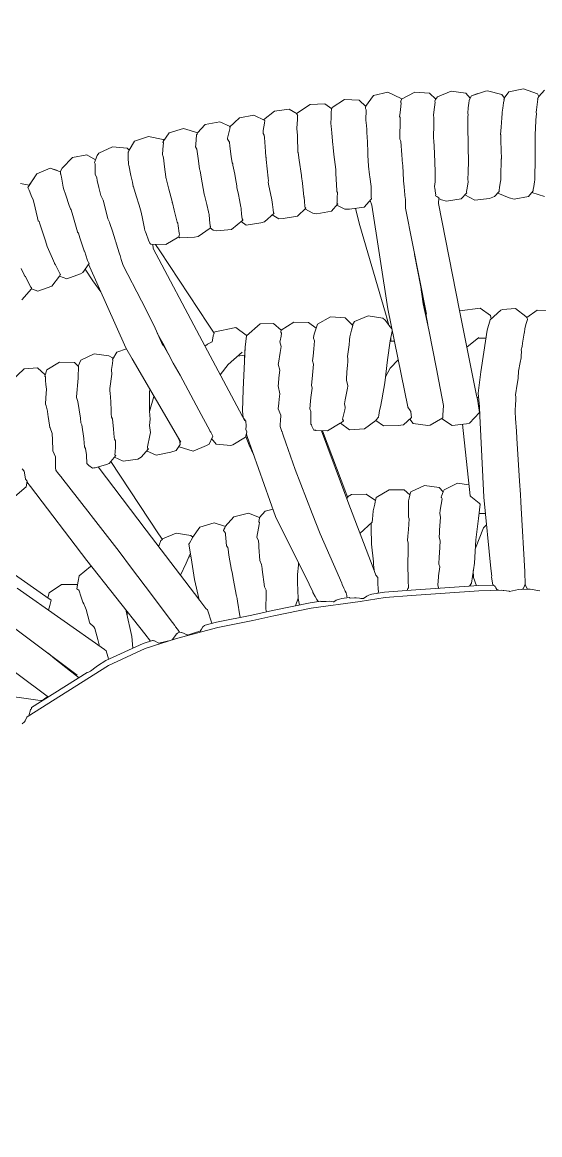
# Model space of a CAD drawing. Header units: centimetres. Extents: x 5488 to 20269, y -31398 to -19684.
# Drawn here: x 6705.96 to 6721.07, y -23771.49 to -23738.99 of the extents above; entities that cross this region are included whole.
import ezdxf

# ---------------------------------------------------------------- set-up
doc = ezdxf.new("R2010")
doc.units = ezdxf.units.CM
doc.layers.add('xxx_Auto_Kaplama_Ahşap Tarama', color=16, linetype='Continuous', lineweight=5)
doc.layers.add('xxx_Auto_Tefris_Tefris', color=32, linetype='Continuous', lineweight=15)

# ---------------------------------------------------------------- blocks, each defined once
blk = doc.blocks.new('trtetre')
at = {"color": 0, "linetype": 'ByBlock'}
for points in [[(429.103, 79.625), (428.694, 79.484)], [(429.103, 79.625), (429.53, 79.537)], [(428.488, 79.593), (428.654, 79.406)], [(428.653, 79.405), (428.694, 79.484)], [(428.669, 79.374), (428.653, 79.405)], [(428.685, 79.345), (428.669, 79.374)], [(428.688, 79.337), (428.684, 79.322)], [(428.703, 79.173), (428.684, 79.322)], [(428.685, 79.345), (428.688, 79.337)], [(429.53, 79.537), (429.659, 79.36)], [(429.658, 79.358), (429.73, 79.466)], [(429.661, 79.341), (429.658, 79.358)], [(429.668, 79.325), (429.661, 79.341)], [(429.671, 79.317), (429.665, 79.307)], [(429.681, 79.218), (429.665, 79.307)], [(429.668, 79.325), (429.67, 79.317)], [(429.73, 79.466), (430.151, 79.566)], [(430.151, 79.566), (430.207, 79.564)], [(430.617, 79.422), (430.207, 79.564)], [(430.57, 79.447), (430.431, 79.487)], [(430.57, 79.447), (430.617, 79.422)], [(430.617, 79.422), (430.689, 79.292)], [(430.654, 79.355), (430.781, 79.505)], [(430.781, 79.505), (431.212, 79.563)], [(431.212, 79.563), (431.612, 79.394)], [(431.612, 79.394), (431.664, 79.318)], [(431.661, 79.322), (431.844, 79.5)], [(431.688, 79.264), (431.664, 79.318)], [(431.844, 79.5), (432.276, 79.53)], [(432.276, 79.53), (432.662, 79.326)], [(432.657, 79.313), (432.67, 79.347)], [(432.677, 79.265), (432.657, 79.313)], [(432.67, 79.347), (433.06, 79.53)], [(433.06, 79.53), (433.478, 79.434)], [(433.478, 79.434), (433.708, 79.111)], [(433.898, 79.293), (434.327, 79.315)], [(434.327, 79.315), (434.688, 79.081)], [(428.722, 79.018), (428.703, 79.173)], [(428.722, 79.018), (428.731, 78.946)], [(429.707, 79.061), (429.681, 79.218)], [(429.707, 79.061), (429.726, 78.943)], [(430.689, 79.292), (430.686, 79.284)], [(430.695, 79.208), (430.686, 79.284)], [(430.711, 79.068), (430.695, 79.208)], [(430.711, 79.068), (430.729, 78.92)], [(431.683, 79.253), (431.677, 79.242)], [(431.697, 79.093), (431.677, 79.242)], [(431.688, 79.264), (431.683, 79.253)], [(431.697, 79.093), (431.728, 78.87)], [(432.675, 79.223), (432.674, 79.216)], [(432.69, 79.018), (432.674, 79.216)], [(432.675, 79.223), (432.679, 79.24)], [(432.677, 79.265), (432.681, 79.259)], [(432.69, 79.25), (432.679, 79.24)], [(432.681, 79.259), (432.69, 79.25)], [(432.69, 79.017), (432.711, 78.865)], [(433.715, 79.056), (433.691, 79.016)], [(433.697, 78.886), (433.691, 79.016)], [(433.705, 79.107), (433.898, 79.293)], [(433.712, 79.079), (433.705, 79.107)], [(433.712, 79.079), (433.715, 79.069)], [(433.715, 79.069), (433.715, 79.056)], [(434.688, 79.081), (434.701, 79.028)], [(434.697, 79.044), (434.895, 79.185)], [(434.706, 79.004), (434.701, 79.028)], [(434.706, 79.004), (434.714, 78.968)], [(434.895, 79.185), (435.329, 79.166)], [(435.329, 79.166), (435.697, 78.927)], [(435.709, 78.896), (435.939, 79.029)], [(435.939, 79.029), (436.37, 78.979)], [(436.37, 78.979), (436.686, 78.725)], [(428.731, 78.946), (428.723, 78.896)], [(428.736, 78.721), (428.723, 78.896)], [(428.753, 78.458), (428.736, 78.721)], [(429.726, 78.943), (429.721, 78.904)], [(429.731, 78.78), (429.721, 78.904)], [(429.749, 78.507), (429.731, 78.78)], [(430.729, 78.92), (430.719, 78.871)], [(430.72, 78.821), (430.719, 78.871)], [(430.723, 78.546), (430.72, 78.821)], [(431.722, 78.833), (431.719, 78.812)], [(431.721, 78.594), (431.719, 78.812)], [(431.728, 78.87), (431.722, 78.833)], [(432.698, 78.695), (432.7, 78.775)], [(432.698, 78.695), (432.709, 78.219)], [(432.7, 78.779), (432.701, 78.788)], [(432.7, 78.779), (432.7, 78.775)], [(432.717, 78.819), (432.701, 78.788)], [(432.711, 78.865), (432.717, 78.819)], [(433.676, 78.449), (433.689, 78.649)], [(433.706, 78.703), (433.689, 78.649)], [(433.697, 78.886), (433.7, 78.841)], [(433.7, 78.841), (433.706, 78.703)], [(434.714, 78.969), (434.712, 78.965)], [(434.712, 78.958), (434.712, 78.965)], [(434.717, 78.806), (434.712, 78.958)], [(434.717, 78.806), (434.725, 78.596)], [(435.693, 78.858), (435.69, 78.853)], [(435.694, 78.85), (435.69, 78.853)], [(435.711, 78.882), (435.693, 78.858)], [(435.697, 78.73), (435.694, 78.85)], [(435.697, 78.927), (435.713, 78.885)], [(435.697, 78.73), (435.717, 78.477)], [(435.711, 78.882), (435.713, 78.885)], [(436.97, 78.862), (436.647, 78.706)], [(436.659, 78.622), (436.647, 78.706)], [(436.97, 78.862), (437.395, 78.779)], [(437.395, 78.779), (437.682, 78.507)], [(437.661, 78.532), (437.97, 78.665)], [(438.395, 78.586), (437.97, 78.665)], [(428.753, 78.458), (428.763, 78.314)], [(429.749, 78.507), (429.766, 78.29)], [(430.723, 78.546), (430.729, 78.285)], [(431.721, 78.594), (431.729, 78.194)], [(433.671, 78.351), (433.655, 78.08)], [(433.676, 78.449), (433.671, 78.351)], [(434.696, 78.34), (434.67, 77.982)], [(434.696, 78.34), (434.712, 78.539)], [(434.714, 78.552), (434.712, 78.539)], [(434.725, 78.596), (434.714, 78.552)], [(435.7, 78.238), (435.706, 78.403)], [(435.72, 78.433), (435.706, 78.403)], [(435.717, 78.477), (435.72, 78.433)], [(436.659, 78.622), (436.696, 78.414)], [(436.705, 78.327), (436.672, 78.274)], [(436.696, 78.414), (436.705, 78.327)], [(437.566, 78.617), (437.662, 78.532)], [(437.666, 78.525), (437.661, 78.532)], [(437.682, 78.507), (437.664, 78.495)], [(437.691, 78.378), (437.664, 78.495)], [(437.666, 78.525), (437.675, 78.514)], [(437.691, 78.378), (437.738, 78.185)], [(438.395, 78.586), (438.613, 78.341)], [(438.608, 78.346), (439.026, 78.465)], [(438.613, 78.341), (438.63, 78.309)], [(439.026, 78.465), (439.442, 78.344)], [(439.442, 78.344), (439.618, 78.092)], [(428.763, 78.314), (428.754, 78.265)], [(428.757, 78.077), (428.754, 78.265)], [(428.76, 77.803), (428.757, 78.077)], [(429.751, 77.834), (429.759, 78.111)], [(429.759, 78.111), (429.765, 78.288)], [(429.766, 78.29), (429.765, 78.288)], [(430.711, 77.877), (430.718, 78.217)], [(430.729, 78.285), (430.718, 78.231)], [(430.718, 78.217), (430.718, 78.231)], [(431.709, 77.954), (431.717, 78.101)], [(431.717, 78.101), (431.729, 78.194)], [(432.684, 78.085), (432.648, 77.7)], [(432.684, 78.085), (432.688, 78.122)], [(432.71, 78.162), (432.688, 78.122)], [(432.709, 78.219), (432.71, 78.162)], [(433.642, 77.778), (433.652, 78.068)], [(433.655, 78.08), (433.652, 78.068)], [(435.7, 78.238), (435.686, 77.781)], [(436.665, 78.203), (436.631, 77.8)], [(436.665, 78.203), (436.672, 78.274)], [(437.673, 77.95), (437.688, 78.068)], [(437.744, 78.155), (437.688, 78.068)], [(437.738, 78.185), (437.744, 78.155)], [(438.63, 78.309), (438.632, 78.301)], [(438.646, 78.285), (438.632, 78.301)], [(438.646, 78.281), (438.646, 78.285)], [(438.646, 78.281), (438.669, 78.005)], [(438.669, 78.005), (438.675, 77.931)], [(439.603, 78.114), (439.624, 78.144)], [(439.625, 78.071), (439.614, 78.053)], [(439.629, 77.869), (439.614, 78.053)], [(439.626, 78.072), (439.618, 78.092)], [(439.624, 78.144), (440.047, 78.235)], [(440.047, 78.235), (440.46, 78.097)], [(440.46, 78.097), (440.616, 77.833)], [(428.76, 77.803), (428.763, 77.588)], [(429.751, 77.834), (429.745, 77.583)], [(430.711, 77.877), (430.707, 77.558)], [(431.709, 77.954), (431.686, 77.499)], [(432.639, 77.567), (432.648, 77.7)], [(433.64, 77.685), (433.629, 77.378)], [(433.642, 77.778), (433.64, 77.685)], [(434.632, 77.712), (434.583, 77.273)], [(434.632, 77.712), (434.655, 77.91)], [(434.655, 77.91), (434.66, 77.943)], [(434.67, 77.982), (434.66, 77.943)], [(435.648, 77.547), (435.682, 77.772)], [(435.686, 77.779), (435.682, 77.772)], [(435.686, 77.78), (435.686, 77.779)], [(436.631, 77.8), (436.619, 77.627)], [(437.673, 77.95), (437.631, 77.653)], [(438.593, 77.528), (438.64, 77.869)], [(438.642, 77.877), (438.64, 77.869)], [(438.642, 77.877), (438.645, 77.888)], [(438.675, 77.931), (438.645, 77.888)], [(439.632, 77.677), (439.615, 77.616)], [(439.64, 77.704), (439.629, 77.869)], [(439.632, 77.677), (439.64, 77.704)], [(440.615, 77.833), (440.67, 77.898)], [(440.616, 77.833), (440.67, 77.898)], [(440.636, 77.791), (440.616, 77.833)], [(440.641, 77.78), (440.636, 77.79)], [(440.639, 77.561), (440.642, 77.767)], [(440.641, 77.78), (440.645, 77.773)], [(440.645, 77.773), (440.642, 77.767)], [(440.67, 77.898), (441.1, 77.933)], [(441.1, 77.933), (441.494, 77.748)], [(441.494, 77.748), (441.543, 77.677)], [(441.543, 77.677), (441.624, 77.475)], [(441.593, 77.55), (441.85, 77.702)], [(441.85, 77.702), (442.271, 77.623)], [(428.763, 77.588), (428.761, 77.573)], [(428.762, 77.402), (428.761, 77.573)], [(428.765, 77.192), (428.762, 77.402)], [(429.747, 77.571), (429.745, 77.583)], [(429.749, 77.449), (429.747, 77.571)], [(429.756, 77.193), (429.749, 77.449)], [(430.707, 77.558), (430.702, 77.522)], [(430.702, 77.504), (430.702, 77.522)], [(430.712, 77.204), (430.702, 77.504)], [(431.682, 77.305), (431.683, 77.387)], [(431.683, 77.387), (431.687, 77.481)], [(431.687, 77.481), (431.686, 77.499)], [(432.599, 76.964), (432.619, 77.379)], [(432.624, 77.404), (432.619, 77.379)], [(432.624, 77.404), (432.63, 77.427)], [(432.63, 77.427), (432.639, 77.567)], [(433.591, 77.113), (433.626, 77.369)], [(433.629, 77.378), (433.626, 77.369)], [(435.648, 77.547), (435.581, 77.092)], [(436.61, 77.565), (436.556, 77.017)], [(436.61, 77.565), (436.616, 77.622)], [(436.619, 77.627), (436.616, 77.622)], [(437.583, 77.399), (437.529, 77.136)], [(437.583, 77.399), (437.59, 77.433)], [(437.609, 77.465), (437.59, 77.433)], [(437.631, 77.653), (437.609, 77.465)], [(438.56, 77.285), (438.593, 77.528)], [(439.542, 77.053), (439.58, 77.349)], [(439.58, 77.349), (439.615, 77.616)], [(440.562, 77.095), (440.626, 77.394)], [(440.634, 77.413), (440.626, 77.394)], [(440.636, 77.474), (440.634, 77.413)], [(440.636, 77.474), (440.639, 77.561)], [(441.624, 77.475), (441.607, 77.439)], [(441.608, 77.376), (441.607, 77.439)], [(441.608, 77.293), (441.608, 77.376)], [(442.271, 77.623), (442.565, 77.308)], [(428.765, 77.192), (428.768, 76.985)], [(429.756, 77.193), (429.762, 76.975)], [(430.712, 77.204), (430.72, 76.971)], [(431.682, 77.305), (431.68, 76.912)], [(433.584, 77.061), (433.548, 76.778)], [(433.591, 77.113), (433.584, 77.061)], [(434.565, 76.986), (434.574, 77.151)], [(434.574, 77.149), (434.577, 77.241)], [(434.579, 77.246), (434.577, 77.241)], [(434.581, 77.263), (434.579, 77.246)], [(434.583, 77.273), (434.581, 77.263)], [(435.554, 76.875), (435.577, 77.07)], [(435.581, 77.092), (435.578, 77.07)], [(437.509, 77.013), (437.529, 77.136)], [(438.482, 76.88), (438.542, 77.222)], [(438.553, 77.263), (438.542, 77.222)], [(438.553, 77.263), (438.56, 77.285)], [(439.54, 77.041), (439.529, 77.011)], [(439.542, 77.053), (439.54, 77.041)], [(440.519, 76.897), (440.562, 77.095)], [(441.543, 76.948), (441.561, 77.03)], [(441.609, 77.137), (441.561, 77.03)], [(441.608, 77.293), (441.609, 77.137)], [(442.593, 77.048), (442.542, 76.751)], [(442.565, 77.308), (442.616, 77.224)], [(442.593, 77.048), (442.608, 77.128)], [(442.609, 77.131), (442.608, 77.128)], [(442.615, 77.142), (442.609, 77.131)], [(442.616, 77.224), (442.615, 77.141)], [(442.616, 77.207), (442.916, 77.307)], [(442.719, 77.241), (442.737, 77.25)], [(442.737, 77.25), (442.916, 77.307)], [(442.916, 77.307), (443.304, 77.144)], [(443.304, 77.144), (443.363, 77.059)], [(443.363, 77.059), (443.569, 76.745)], [(443.377, 77.038), (443.537, 76.809)], [(428.768, 76.985), (428.764, 76.966)], [(428.774, 76.912), (428.764, 76.966)], [(428.799, 76.773), (428.774, 76.912)], [(428.799, 76.773), (428.815, 76.69)], [(429.762, 76.975), (429.761, 76.966)], [(429.768, 76.917), (429.761, 76.966)], [(429.795, 76.758), (429.768, 76.917)], [(429.795, 76.758), (429.811, 76.655)], [(430.717, 76.934), (430.715, 76.911)], [(430.748, 76.729), (430.715, 76.911)], [(430.72, 76.971), (430.717, 76.934)], [(430.748, 76.729), (430.766, 76.628)], [(431.689, 76.733), (431.664, 76.567)], [(431.682, 76.891), (431.68, 76.912)], [(431.685, 76.864), (431.682, 76.891)], [(431.693, 76.759), (431.685, 76.864)], [(431.689, 76.733), (431.693, 76.759)], [(432.562, 76.53), (432.579, 76.769)], [(432.582, 76.786), (432.579, 76.769)], [(432.582, 76.786), (432.592, 76.832)], [(432.592, 76.832), (432.599, 76.964)], [(433.55, 76.77), (433.548, 76.778)], [(433.551, 76.645), (433.55, 76.77)], [(434.565, 76.986), (434.549, 76.655)], [(435.554, 76.875), (435.509, 76.477)], [(436.533, 76.798), (436.458, 76.434)], [(436.533, 76.798), (436.555, 76.904)], [(436.556, 77.017), (436.548, 76.939)], [(436.555, 76.904), (436.548, 76.939)], [(437.42, 76.543), (437.466, 76.741)], [(437.466, 76.741), (437.469, 76.762)], [(437.473, 76.792), (437.469, 76.762)], [(437.473, 76.792), (437.509, 77.013)], [(438.424, 76.547), (438.482, 76.88)], [(439.361, 76.334), (439.451, 76.701)], [(439.451, 76.701), (439.529, 77.011)], [(440.406, 76.5), (440.487, 76.765)], [(440.493, 76.779), (440.487, 76.765)], [(440.519, 76.897), (440.493, 76.779)], [(441.496, 76.747), (441.442, 76.511)], [(441.496, 76.747), (441.543, 76.948)], [(442.463, 76.523), (442.528, 76.721)], [(442.531, 76.729), (442.528, 76.721)], [(442.542, 76.751), (442.531, 76.729)], [(443.533, 76.815), (443.786, 76.865)], [(443.535, 76.664), (443.569, 76.745)], [(443.542, 76.796), (443.537, 76.809)], [(443.542, 76.796), (443.555, 76.766)], [(428.484, 76.478), (428.858, 76.598)], [(428.815, 76.69), (428.813, 76.66)], [(428.813, 76.66), (428.813, 76.652)], [(428.813, 76.652), (428.952, 76.485)], [(429.375, 76.406), (428.952, 76.485)], [(429.375, 76.406), (429.515, 76.439)], [(429.515, 76.439), (429.853, 76.581)], [(429.811, 76.654), (429.811, 76.63)], [(429.811, 76.63), (429.811, 76.624)], [(429.811, 76.624), (429.945, 76.485)], [(429.945, 76.485), (430.088, 76.422)], [(430.088, 76.422), (430.518, 76.375)], [(430.811, 76.528), (430.518, 76.375)], [(430.768, 76.614), (430.752, 76.59)], [(430.752, 76.59), (430.923, 76.412)], [(430.766, 76.628), (430.767, 76.623)], [(430.767, 76.623), (430.768, 76.614)], [(430.923, 76.412), (431.346, 76.346)], [(431.346, 76.346), (431.494, 76.389)], [(431.494, 76.389), (431.57, 76.429)], [(431.597, 76.462), (431.569, 76.442)], [(431.569, 76.442), (431.578, 76.277)], [(431.63, 76.482), (431.597, 76.462)], [(431.63, 76.482), (431.664, 76.504)], [(431.664, 76.567), (431.658, 76.537)], [(431.664, 76.504), (431.658, 76.537)], [(432.547, 76.411), (432.544, 76.401)], [(432.546, 76.166), (432.544, 76.401)], [(432.547, 76.411), (432.555, 76.438)], [(432.555, 76.438), (432.562, 76.53)], [(433.551, 76.462), (433.533, 76.41)], [(433.533, 76.41), (433.754, 76.175)], [(433.551, 76.645), (433.551, 76.582)], [(433.551, 76.582), (433.551, 76.462)], [(434.548, 76.627), (434.528, 76.595)], [(434.537, 76.439), (434.528, 76.595)], [(434.537, 76.439), (434.544, 76.318)], [(434.549, 76.644), (434.548, 76.627)], [(434.549, 76.655), (434.549, 76.644)], [(435.492, 76.35), (435.501, 76.452)], [(435.507, 76.459), (435.501, 76.452)], [(435.509, 76.477), (435.507, 76.459)], [(436.458, 76.434), (436.436, 76.331)], [(437.393, 76.386), (437.354, 76.168)], [(437.42, 76.543), (437.393, 76.386)], [(438.348, 76.251), (438.414, 76.521)], [(438.424, 76.547), (438.414, 76.521)], [(440.323, 76.227), (440.406, 76.5)], [(441.296, 76.075), (441.376, 76.374)], [(441.376, 76.374), (441.382, 76.396)], [(441.442, 76.511), (441.382, 76.396)], [(442.463, 76.523), (442.363, 76.221)], [(443.399, 76.315), (443.419, 76.385)], [(443.452, 76.466), (443.417, 76.395)], [(443.419, 76.385), (443.417, 76.395)], [(443.535, 76.664), (443.452, 76.466)], [(431.578, 76.277), (430.964, 73.155)], [(432.548, 76.146), (431.931, 73.047)], [(432.547, 76.161), (432.549, 76.148)], [(432.549, 76.148), (432.548, 76.146)], [(433.527, 76.232), (433.062, 73.198)], [(433.573, 76.367), (433.527, 76.232)], [(433.754, 76.175), (434.18, 76.111)], [(434.009, 76.136), (433.878, 75.635)], [(434.18, 76.111), (434.312, 76.111)], [(434.312, 76.111), (434.548, 76.23)], [(434.546, 76.289), (434.517, 76.264)], [(434.517, 76.264), (434.706, 76.055)], [(434.544, 76.318), (434.546, 76.289)], [(434.706, 76.055), (435.131, 75.972)], [(435.252, 75.994), (435.485, 76.118)], [(435.477, 76.162), (435.458, 76.145)], [(435.458, 76.145), (435.695, 75.911)], [(435.48, 76.194), (435.477, 76.162)], [(435.492, 76.35), (435.48, 76.194)], [(436.408, 76.095), (436.396, 76.009)], [(436.431, 76.249), (436.408, 76.095)], [(436.431, 76.249), (436.441, 76.313)], [(436.441, 76.313), (436.436, 76.331)], [(437.342, 76.126), (437.332, 75.97)], [(437.342, 76.126), (437.345, 76.151)], [(437.354, 76.168), (437.345, 76.151)], [(438.294, 76.03), (438.348, 76.251)], [(439.218, 75.77), (439.296, 76.085)], [(439.296, 76.085), (439.35, 76.301)], [(439.355, 76.311), (439.35, 76.301)], [(439.361, 76.334), (439.355, 76.311)], [(440.234, 75.89), (440.269, 76.064)], [(440.282, 76.092), (440.269, 76.064)], [(440.323, 76.227), (440.282, 76.092)], [(441.296, 76.075), (441.232, 75.832)], [(442.255, 75.93), (442.302, 76.09)], [(442.328, 76.12), (442.302, 76.09)], [(442.33, 76.127), (442.328, 76.12)], [(442.364, 76.222), (442.33, 76.127)], [(443.399, 76.315), (443.288, 75.863)], [(435.131, 75.972), (435.252, 75.994)], [(435.695, 75.911), (436.121, 75.843)], [(436.121, 75.843), (436.24, 75.827)], [(436.24, 75.827), (436.435, 75.944)], [(436.396, 76.009), (436.381, 75.991)], [(436.658, 75.746), (436.381, 75.991)], [(436.658, 75.746), (436.766, 75.712)], [(437.194, 75.648), (437.345, 75.748)], [(437.29, 75.796), (437.291, 75.799)], [(437.29, 75.796), (437.29, 75.795)], [(437.29, 75.796), (437.291, 75.792)], [(437.318, 75.834), (437.291, 75.799)], [(437.291, 75.792), (437.622, 75.523)], [(437.332, 75.97), (437.318, 75.834)], [(438.251, 75.629), (438.266, 75.803)], [(438.266, 75.803), (438.277, 75.963)], [(438.284, 75.983), (438.277, 75.963)], [(438.294, 76.03), (438.284, 75.983)], [(439.209, 75.733), (439.196, 75.704)], [(439.218, 75.77), (439.209, 75.733)], [(440.163, 75.545), (440.234, 75.89)], [(441.173, 75.698), (441.183, 75.73)], [(441.232, 75.832), (441.183, 75.73)], [(442.255, 75.93), (442.122, 75.453)], [(443.233, 75.711), (443.245, 75.75)], [(443.267, 75.776), (443.245, 75.75)], [(443.288, 75.863), (443.267, 75.776)], [(433.878, 75.635), (433.132, 73.07)], [(436.766, 75.712), (437.194, 75.648)], [(438.053, 75.484), (437.622, 75.523)], [(438.053, 75.484), (438.159, 75.498)], [(438.159, 75.498), (438.247, 75.565)], [(438.246, 75.62), (438.237, 75.609)], [(438.237, 75.608), (438.248, 75.562)], [(438.246, 75.62), (438.251, 75.629)], [(438.248, 75.562), (438.596, 75.314)], [(439.155, 75.41), (439.144, 75.384)], [(439.155, 75.41), (439.156, 75.412)], [(439.156, 75.412), (439.185, 75.621)], [(439.185, 75.621), (439.196, 75.704)], [(440.044, 75.211), (440.113, 75.399)], [(440.113, 75.399), (440.132, 75.447)], [(440.153, 75.491), (440.132, 75.447)], [(440.163, 75.545), (440.153, 75.491)], [(441.103, 75.473), (441.025, 75.212)], [(441.103, 75.473), (441.173, 75.698)], [(442.052, 75.278), (442.094, 75.41)], [(442.119, 75.441), (442.094, 75.41)], [(442.122, 75.453), (442.119, 75.441)], [(443.233, 75.711), (443.07, 75.212)], [(438.596, 75.314), (438.709, 75.291)], [(438.709, 75.291), (439.133, 75.278)], [(439.166, 75.308), (439.133, 75.278)], [(439.144, 75.384), (439.167, 75.303)], [(439.167, 75.303), (439.538, 75.079)], [(439.538, 75.079), (439.974, 75.087)], [(439.847, 75.084), (439.713, 74.899)], [(439.918, 75.086), (439.909, 74.96)], [(439.974, 75.087), (439.993, 75.088)], [(439.993, 75.088), (440.004, 75.109)], [(440.012, 75.121), (440.004, 75.11)], [(440.044, 75.211), (440.012, 75.121)], [(440.951, 74.991), (441.003, 75.156)], [(441.003, 75.156), (441.011, 75.182)], [(441.025, 75.212), (441.011, 75.182)], [(442.052, 75.278), (441.986, 75.071)], [(443.004, 75.025), (443.03, 75.086)], [(443.07, 75.212), (443.03, 75.087)], [(432.278, 74.792), (432.101, 73.846)], [(439.713, 74.899), (438.305, 72.753)], [(439.909, 74.96), (438.562, 72.411)], [(440.842, 74.646), (440.874, 74.759)], [(440.874, 74.759), (440.893, 74.808)], [(440.951, 74.991), (440.893, 74.808)], [(441.877, 74.768), (441.827, 74.617)], [(441.877, 74.768), (441.908, 74.862)], [(441.92, 74.89), (441.908, 74.863)], [(441.923, 74.897), (441.92, 74.89)], [(441.986, 75.071), (441.923, 74.897)], [(443.004, 75.025), (442.851, 74.667)], [(440.791, 74.464), (440.255, 73.433)], [(441.798, 74.505), (440.71, 72.065)], [(440.792, 74.466), (440.791, 74.464)], [(440.842, 74.646), (440.792, 74.466)], [(441.789, 74.54), (441.783, 74.526)], [(441.783, 74.526), (441.968, 74.266)], [(441.827, 74.617), (441.789, 74.54)], [(442.766, 74.482), (442.689, 74.33)], [(442.766, 74.482), (442.791, 74.529)], [(442.792, 74.531), (442.791, 74.529)], [(442.851, 74.667), (442.792, 74.531)], [(441.899, 74.363), (441.669, 74.021)], [(441.968, 74.266), (442.03, 74.225)], [(442.03, 74.225), (442.435, 74.074)], [(442.435, 74.074), (442.644, 74.152)], [(442.631, 74.215), (442.617, 74.205)], [(442.623, 74.196), (442.617, 74.205)], [(442.623, 74.196), (442.633, 74.177)], [(442.689, 74.33), (442.631, 74.215)], [(442.633, 74.177), (442.644, 74.152)], [(442.642, 74.151), (442.872, 73.867)], [(443.563, 73.983), (443.644, 74.142)], [(443.664, 74.168), (443.644, 74.142)], [(443.679, 74.199), (443.664, 74.168)], [(443.679, 74.199), (443.764, 74.381)], [(432.101, 73.846), (432.024, 73.346)], [(441.669, 74.021), (441.44, 73.701)], [(442.872, 73.867), (443.283, 73.721)], [(443.283, 73.721), (443.462, 73.79)], [(443.473, 73.825), (443.462, 73.818)], [(443.462, 73.782), (443.462, 73.816)], [(443.462, 73.782), (443.748, 73.46)], [(443.473, 73.825), (443.483, 73.831)], [(443.483, 73.831), (443.563, 73.983)], [(432.085, 73.743), (432.023, 73.422)], [(428.267, 73.157), (428.7, 73.165)], [(428.7, 73.165), (429.002, 72.948)], [(429.026, 72.977), (429.329, 73.215)], [(429.329, 73.215), (429.715, 73.186)], [(429.715, 73.186), (429.765, 73.16)], [(429.765, 73.16), (430.076, 72.877)], [(430.06, 73.002), (430.365, 73.222)], [(430.365, 73.222), (430.96, 73.138)], [(430.467, 70.668), (430.964, 73.155)], [(431.861, 72.591), (432.024, 73.346)], [(431.895, 72.748), (432.023, 73.422)], [(432.477, 70.338), (433.062, 73.198)], [(440.255, 73.433), (439.891, 72.722)], [(428.981, 72.887), (428.988, 72.933)], [(429.026, 72.742), (428.981, 72.887)], [(428.997, 72.944), (428.988, 72.933)], [(429.002, 72.948), (428.997, 72.944)], [(429.026, 72.977), (429.001, 72.948)], [(430.045, 72.905), (430.06, 73.002)], [(430.076, 72.877), (430.164, 72.58)], [(433.031, 72.722), (433.132, 73.07)], [(433.036, 72.739), (433.142, 72.867)], [(433.142, 72.867), (433.209, 72.928)], [(433.639, 72.996), (433.209, 72.928)], [(433.639, 72.996), (434.038, 72.834)], [(434.038, 72.834), (434.088, 72.729)], [(434.078, 72.719), (434.305, 72.94)], [(434.305, 72.94), (434.737, 72.966)], [(435.11, 72.755), (434.737, 72.966)], [(435.152, 72.634), (435.374, 72.805)], [(435.374, 72.805), (435.807, 72.812)], [(435.807, 72.812), (436.171, 72.582)], [(429.062, 72.621), (429.026, 72.742)], [(429.072, 72.524), (429.062, 72.621)], [(429.072, 72.524), (429.075, 72.489)], [(429.125, 72.196), (429.075, 72.489)], [(430.164, 72.58), (430.258, 71.94)], [(431.638, 71.445), (431.861, 72.591)], [(432.929, 72.546), (432.996, 72.268)], [(432.944, 72.621), (433.031, 72.722)], [(434.117, 72.581), (434.078, 72.719)], [(434.117, 72.581), (434.174, 72.386)], [(435.11, 72.755), (435.21, 72.463)], [(436.183, 72.515), (436.161, 72.492)], [(436.179, 72.398), (436.161, 72.491)], [(436.171, 72.582), (436.183, 72.515)], [(436.182, 72.527), (436.171, 72.582)], [(436.172, 72.577), (436.4, 72.776)], [(436.182, 72.527), (436.181, 72.523)], [(436.4, 72.776), (436.785, 72.759)], [(436.785, 72.759), (437.191, 72.412)], [(437.195, 72.43), (437.495, 72.652)], [(437.495, 72.652), (438.154, 72.523)], [(438.133, 72.492), (438.305, 72.753)], [(438.158, 72.41), (438.133, 72.492)], [(439.791, 72.495), (439.63, 72.197)], [(439.891, 72.722), (439.632, 72.134)], [(429.14, 72.104), (429.125, 72.196)], [(430.429, 72.348), (430.198, 72.348)], [(430.408, 72.365), (430.75, 72.086)], [(432.87, 72.26), (432.998, 72.254)], [(432.971, 72.297), (432.97, 72.255)], [(432.971, 72.297), (432.973, 72.354)], [(432.973, 72.354), (432.974, 72.358)], [(432.996, 72.268), (433.066, 71.716)], [(434.174, 72.386), (434.175, 72.297)], [(434.175, 72.297), (434.175, 72.281)], [(434.191, 72.154), (434.175, 72.281)], [(434.191, 72.154), (434.235, 71.809)], [(435.232, 72.348), (435.205, 72.269)], [(435.223, 72.029), (435.205, 72.269)], [(435.21, 72.463), (435.229, 72.368)], [(435.229, 72.368), (435.232, 72.348)], [(436.209, 72.236), (436.175, 72.102)], [(436.179, 72.398), (436.203, 72.265)], [(436.203, 72.265), (436.209, 72.236)], [(437.195, 72.43), (437.189, 72.413)], [(437.191, 72.412), (437.229, 72.083)], [(437.238, 69.934), (438.562, 72.411)], [(438.171, 72.343), (438.158, 72.41)], [(438.171, 72.343), (438.191, 72.237)], [(438.322, 72.167), (438.191, 72.237)], [(438.331, 72.16), (438.322, 72.167)], [(438.331, 72.16), (438.401, 72.108)], [(439.325, 71.617), (439.63, 72.197)], [(439.45, 71.855), (439.682, 72.248)], [(429.14, 72.104), (429.164, 72.001)], [(429.164, 72.001), (429.159, 71.956)], [(429.165, 71.825), (429.159, 71.956)], [(429.165, 71.825), (429.166, 71.773)], [(430.258, 71.94), (430.346, 71.363)], [(435.223, 72.029), (435.245, 71.822)], [(435.245, 71.822), (435.258, 71.681)], [(436.203, 71.925), (436.175, 72.102)], [(436.203, 71.925), (436.253, 71.618)], [(437.229, 72.083), (437.256, 71.457)], [(437.229, 72.083), (437.245, 71.775)], [(437.241, 71.85), (437.453, 71.816)], [(437.313, 71.939), (437.721, 71.579)], [(440.524, 71.737), (440.71, 72.065)], [(440.693, 72.034), (440.973, 71.94)], [(440.973, 71.94), (441.098, 71.719)], [(441.101, 71.774), (441.204, 71.831)], [(441.636, 71.883), (441.204, 71.831)], [(441.636, 71.883), (442.026, 71.699)], [(429.192, 71.632), (429.166, 71.773)], [(429.242, 71.376), (429.192, 71.632)], [(432.758, 71.711), (432.992, 71.472)], [(433.066, 71.716), (433.148, 71.035)], [(434.231, 71.737), (434.229, 71.654)], [(434.238, 71.551), (434.229, 71.654)], [(434.235, 71.809), (434.231, 71.737)], [(434.238, 71.551), (434.257, 71.353)], [(435.258, 71.681), (435.228, 71.583)], [(435.247, 71.369), (435.228, 71.583)], [(436.259, 71.581), (436.217, 71.409)], [(436.253, 71.618), (436.259, 71.581)], [(437.245, 71.775), (437.246, 71.698)], [(437.721, 71.579), (437.957, 71.278)], [(439.108, 69.305), (440.524, 71.737)], [(439.325, 71.617), (439.126, 71.268)], [(441.081, 71.749), (441.101, 71.774)], [(441.098, 71.719), (441.087, 71.702)], [(441.098, 71.608), (441.087, 71.702)], [(441.127, 71.43), (441.098, 71.608)], [(442.026, 71.699), (442.098, 71.527)], [(442.09, 71.519), (442.21, 71.629)], [(442.092, 71.462), (442.09, 71.519)], [(442.21, 71.629), (442.644, 71.643)], [(443.018, 71.424), (442.644, 71.643)], [(429.255, 71.18), (429.242, 71.376)], [(429.255, 71.18), (429.26, 71.111)], [(430.346, 71.363), (430.426, 70.742)], [(431.571, 71.093), (431.638, 71.445)], [(432.992, 71.472), (433.127, 71.213)], [(434.257, 71.353), (434.267, 71.15)], [(435.247, 71.369), (435.271, 71.155)], [(436.238, 71.188), (436.217, 71.409)], [(436.238, 71.188), (436.256, 71.016)], [(437.256, 71.457), (437.282, 70.845)], [(439.126, 71.268), (438.578, 70.243)], [(441.12, 71.306), (441.118, 71.289)], [(441.175, 70.876), (441.118, 71.289)], [(441.13, 71.412), (441.12, 71.306)], [(441.127, 71.43), (441.13, 71.412)], [(442.102, 71.267), (442.092, 71.462)], [(442.105, 71.22), (442.1, 71.174)], [(442.15, 70.627), (442.1, 71.174)], [(442.102, 71.267), (442.105, 71.22)], [(443.018, 71.424), (443.077, 71.239)], [(443.052, 71.107), (443.054, 71.208)], [(443.057, 71.212), (443.054, 71.208)], [(443.077, 71.239), (443.057, 71.212)], [(443.065, 71.276), (443.292, 71.475)], [(443.292, 71.475), (443.675, 71.452)], [(443.675, 71.452), (444.056, 71.089)], [(429.28, 70.998), (429.26, 71.111)], [(429.334, 70.692), (429.28, 70.998)], [(431.571, 71.093), (431.436, 70.378)], [(433.148, 71.035), (433.223, 70.602)], [(434.268, 71.12), (434.227, 70.947)], [(434.227, 70.947), (434.227, 70.933)], [(434.227, 70.935), (434.227, 70.934)], [(434.233, 70.891), (434.227, 70.934)], [(434.233, 70.887), (434.307, 70.546)], [(434.267, 71.15), (434.268, 71.12)], [(435.271, 71.155), (435.291, 70.972)], [(435.291, 70.972), (435.274, 70.881)], [(435.306, 70.61), (435.274, 70.881)], [(436.261, 70.949), (436.214, 70.714)], [(436.256, 71.016), (436.261, 70.949)], [(440.007, 70.849), (440.017, 70.765)], [(441.175, 70.876), (441.181, 70.837)], [(443.039, 70.927), (443.028, 70.857)], [(443.044, 70.604), (443.028, 70.857)], [(443.047, 70.995), (443.039, 70.927)], [(443.052, 71.107), (443.047, 70.995)], [(429.327, 70.623), (429.32, 70.537)], [(429.331, 70.408), (429.32, 70.537)], [(429.327, 70.623), (429.334, 70.692)], [(430.426, 70.742), (430.384, 70.337)], [(430.438, 70.566), (430.386, 70.176)], [(430.451, 70.613), (430.413, 70.613)], [(430.467, 70.668), (430.438, 70.566)], [(433.223, 70.602), (433.225, 70.596)], [(433.225, 70.596), (433.226, 70.588)], [(433.226, 70.588), (433.251, 70.442)], [(434.307, 70.546), (434.33, 70.43)], [(435.306, 70.61), (435.318, 70.508)], [(436.231, 70.559), (436.214, 70.714)], [(436.231, 70.559), (436.246, 70.443)], [(437.282, 70.845), (437.308, 70.212)], [(439.894, 70.644), (439.891, 70.65)], [(439.894, 70.644), (440.021, 70.2)], [(440.017, 70.765), (440.022, 70.211)], [(441.143, 70.259), (441.157, 70.647)], [(441.165, 70.709), (441.157, 70.647)], [(441.181, 70.837), (441.165, 70.709)], [(442.142, 70.582), (442.107, 70.491)], [(442.148, 70.611), (442.142, 70.582)], [(442.151, 70.625), (442.148, 70.611)], [(442.15, 70.627), (442.151, 70.625)], [(443.044, 70.604), (443.056, 70.419)], [(429.337, 70.354), (429.331, 70.408)], [(429.337, 70.354), (429.347, 70.283)], [(429.338, 70.164), (429.342, 70.221)], [(429.342, 70.221), (429.343, 70.247)], [(429.343, 70.247), (429.347, 70.283)], [(430.384, 70.337), (430.372, 70.073)], [(431.436, 70.378), (431.437, 70.339)], [(431.441, 70.274), (431.437, 70.339)], [(431.459, 70.068), (431.441, 70.274)], [(432.376, 70.106), (432.389, 70.197)], [(432.396, 70.216), (432.389, 70.203)], [(432.389, 70.197), (432.389, 70.203)], [(432.396, 70.216), (432.404, 70.231)], [(432.472, 70.331), (432.404, 70.231)], [(432.477, 70.338), (432.472, 70.331)], [(433.251, 70.442), (433.26, 70.373)], [(433.26, 70.373), (433.304, 70.236)], [(433.304, 70.236), (433.325, 70.099)], [(434.33, 70.43), (434.306, 70.329)], [(434.307, 70.316), (434.306, 70.328)], [(434.307, 70.316), (434.308, 70.31)], [(434.315, 70.248), (434.308, 70.31)], [(434.315, 70.247), (434.364, 70.058)], [(435.339, 70.28), (435.308, 70.205)], [(435.308, 70.085), (435.308, 70.205)], [(435.318, 70.508), (435.339, 70.28)], [(436.264, 70.282), (436.187, 70.096)], [(436.246, 70.443), (436.264, 70.282)], [(437.308, 70.212), (437.288, 70.027)], [(438.578, 70.243), (438.249, 69.631)], [(440.022, 70.211), (440, 69.978)], [(441.143, 70.259), (441.137, 70.094)], [(442.038, 70.012), (442.107, 70.491)], [(442.974, 70.046), (442.998, 70.204)], [(442.999, 70.208), (442.998, 70.204)], [(443.039, 70.364), (442.999, 70.208)], [(443.056, 70.419), (443.039, 70.364)], [(429.307, 69.632), (429.329, 70.001)], [(429.33, 70.031), (429.329, 70.001)], [(429.338, 70.164), (429.33, 70.031)], [(430.262, 67.7), (430.372, 70.073)], [(430.386, 70.176), (430.676, 69.859)], [(431.186, 69.792), (431.496, 69.995)], [(431.453, 70.034), (431.452, 70.03)], [(431.452, 70.03), (431.455, 70.019)], [(431.453, 70.034), (431.457, 70.05)], [(431.455, 70.019), (431.828, 69.803)], [(431.457, 70.054), (431.459, 70.068)], [(431.457, 70.05), (431.457, 70.054)], [(432.317, 69.851), (432.416, 69.978)], [(432.376, 70.095), (432.368, 70.022)], [(432.605, 69.808), (432.368, 70.022)], [(432.376, 70.095), (432.376, 70.106)], [(433.188, 69.781), (433.41, 69.944)], [(433.325, 70.099), (433.336, 70.039)], [(433.336, 70.039), (433.333, 70.034)], [(433.341, 70.025), (433.333, 70.034)], [(433.341, 70.025), (433.387, 69.972)], [(433.387, 69.972), (433.41, 69.944)], [(433.41, 69.944), (433.741, 69.697)], [(434.351, 69.926), (434.352, 69.923)], [(434.382, 69.975), (434.352, 69.928)], [(434.352, 69.927), (434.352, 69.928)], [(434.352, 69.923), (434.364, 69.915)], [(434.364, 70.058), (434.382, 69.975)], [(434.364, 69.915), (434.411, 69.885)], [(434.411, 69.885), (434.444, 69.865)], [(435.308, 70.053), (435.305, 69.829)], [(435.308, 70.085), (435.308, 70.053)], [(436.186, 70.086), (436.187, 70.096)], [(436.186, 70.086), (436.186, 70.08)], [(436.195, 69.95), (436.186, 70.08)], [(436.207, 69.809), (436.195, 69.95)], [(437.2, 69.783), (437.203, 69.916)], [(437.203, 69.916), (437.278, 70.009)], [(437.315, 70.078), (437.291, 70.054)], [(437.294, 70.083), (437.316, 70.08)], [(440, 69.978), (440.017, 69.796)], [(441.069, 69.687), (441.099, 69.984)], [(441.124, 70.038), (441.099, 69.984)], [(441.132, 70.075), (441.124, 70.038)], [(441.137, 70.094), (441.132, 70.075)], [(442.037, 70.003), (442.021, 69.869)], [(442.038, 70.012), (442.037, 70.003)], [(442.965, 69.993), (442.926, 69.736)], [(442.965, 69.993), (442.973, 70.042)], [(429.295, 69.423), (429.307, 69.632)], [(430.879, 69.828), (430.658, 67.736)], [(430.676, 69.859), (430.762, 69.841)], [(430.762, 69.841), (431.186, 69.792)], [(431.828, 69.803), (431.896, 69.794)], [(431.896, 69.794), (432.317, 69.851)], [(432.605, 69.808), (432.755, 69.789)], [(432.755, 69.789), (433.188, 69.781)], [(434.176, 69.668), (433.741, 69.697)], [(434.176, 69.668), (434.444, 69.865)], [(434.231, 67.57), (434.997, 69.641)], [(434.966, 69.641), (434.287, 67.833)], [(434.443, 69.864), (434.448, 69.861)], [(434.448, 69.861), (434.821, 69.639)], [(434.821, 69.639), (435.161, 69.643)], [(435.161, 69.643), (435.176, 69.654)], [(435.225, 69.661), (435.176, 69.654)], [(435.275, 69.769), (435.225, 69.661)], [(435.278, 69.776), (435.275, 69.769)], [(435.278, 69.776), (435.293, 69.811)], [(435.305, 69.829), (435.293, 69.811)], [(436.136, 69.571), (436.116, 69.514)], [(436.15, 69.612), (436.136, 69.571)], [(436.15, 69.612), (436.151, 69.614)], [(436.151, 69.614), (436.204, 69.765)], [(436.203, 69.787), (436.207, 69.809)], [(436.204, 69.765), (436.203, 69.787)], [(437.178, 69.609), (437.174, 69.601)], [(437.174, 69.601), (437.217, 69.451)], [(437.178, 69.609), (437.202, 69.672)], [(437.2, 69.783), (437.202, 69.672)], [(438.232, 69.597), (438.199, 69.539)], [(438.232, 69.597), (438.243, 69.617)], [(438.243, 69.617), (438.249, 69.631)], [(440.017, 69.796), (439.994, 69.59)], [(439.994, 69.587), (439.994, 69.59)], [(440.012, 69.498), (439.994, 69.587)], [(441.069, 69.687), (441.047, 69.449)], [(441.94, 69.41), (441.996, 69.813)], [(442.021, 69.869), (441.996, 69.813)], [(442.852, 69.374), (442.858, 69.562)], [(442.923, 69.724), (442.858, 69.562)], [(442.925, 69.733), (442.923, 69.724)], [(442.926, 69.736), (442.925, 69.733)], [(429.295, 69.423), (429.217, 68.17)], [(435.761, 68.507), (436.035, 69.282)], [(436.035, 69.282), (436.116, 69.514)], [(436.339, 67.139), (437.164, 69.469)], [(437.111, 69.214), (437.21, 69.475)], [(437.191, 69.543), (437.164, 69.469)], [(437.217, 69.451), (437.587, 69.23)], [(437.587, 69.23), (437.647, 69.212)], [(437.647, 69.212), (438.068, 69.252)], [(438.068, 69.252), (438.205, 69.412)], [(438.199, 69.539), (438.173, 69.48)], [(438.173, 69.48), (438.279, 69.248)], [(438.279, 69.248), (438.351, 69.211)], [(439.123, 69.26), (439.122, 69.242)], [(439.122, 69.242), (439.241, 69.063)], [(439.129, 69.286), (439.123, 69.26)], [(439.129, 69.286), (439.136, 69.326)], [(439.162, 69.387), (439.136, 69.326)], [(439.179, 69.423), (439.162, 69.387)], [(439.179, 69.423), (439.191, 69.447)], [(440.012, 69.498), (440.077, 69.173)], [(441.042, 69.398), (441.014, 69.345)], [(441.016, 69.169), (441.014, 69.345)], [(441.047, 69.449), (441.042, 69.398)], [(441.939, 69.407), (441.912, 69.172)], [(441.939, 69.407), (441.94, 69.41)], [(442.852, 69.374), (442.846, 69.07)], [(437.111, 69.214), (436.971, 68.923)], [(438.351, 69.211), (438.746, 69.042)], [(438.746, 69.042), (439.151, 69.166)], [(439.151, 69.166), (439.16, 69.185)], [(439.241, 69.063), (439.399, 69.013)], [(439.399, 69.013), (439.82, 68.931)], [(439.82, 68.931), (440.105, 69.05)], [(440.074, 69.13), (440.051, 69.111)], [(440.266, 68.869), (440.051, 69.111)], [(440.076, 69.155), (440.074, 69.13)], [(440.077, 69.173), (440.076, 69.155)], [(441.029, 68.934), (441, 68.912)], [(441, 68.912), (441.196, 68.685)], [(441.016, 69.169), (441.024, 69.017)], [(441.024, 69.017), (441.029, 68.934)], [(441.861, 68.906), (441.849, 68.699)], [(441.862, 68.932), (441.861, 68.906)], [(441.862, 68.932), (441.883, 69.118)], [(441.912, 69.172), (441.883, 69.118)], [(442.845, 69.054), (442.768, 68.881)], [(442.846, 69.07), (442.845, 69.054)], [(441.146, 68.742), (439.754, 66.63)], [(440.113, 66.736), (441.518, 68.585)], [(440.266, 68.869), (440.355, 68.811)], [(440.355, 68.811), (440.785, 68.747)], [(440.785, 68.747), (441.041, 68.864)], [(441.196, 68.685), (441.277, 68.651)], [(441.605, 68.561), (441.277, 68.651)], [(441.789, 68.622), (441.68, 68.545)], [(441.793, 68.626), (441.789, 68.622)], [(441.793, 68.626), (441.849, 68.681)], [(441.849, 68.681), (441.849, 68.699)], [(442.763, 68.78), (442.768, 68.881)], [(442.763, 68.78), (442.764, 68.543)], [(435.274, 67.226), (435.761, 68.507)], [(441.643, 68.552), (441.605, 68.561)], [(441.68, 68.545), (441.643, 68.552)], [(442.565, 68.247), (442.547, 68.223)], [(442.569, 68.252), (442.565, 68.247)], [(442.703, 68.424), (442.569, 68.253)], [(442.703, 68.424), (442.73, 68.459)], [(442.73, 68.459), (442.732, 68.461)], [(442.755, 68.49), (442.732, 68.461)], [(442.755, 68.49), (442.758, 68.5)], [(442.764, 68.543), (442.758, 68.5)], [(443.65, 68.291), (443.641, 68.23)], [(443.65, 68.291), (443.674, 68.463)], [(443.674, 68.463), (443.74, 68.53)], [(429.186, 67.779), (429.217, 68.17)], [(431.026, 68.109), (430.691, 68.057)], [(431.42, 67.915), (431.026, 68.109)], [(431.565, 67.982), (431.444, 67.854)], [(431.993, 68.043), (431.565, 67.982)], [(432.391, 67.853), (431.993, 68.043)], [(442.373, 68.001), (441.751, 67.204)], [(441.847, 65.847), (443.492, 68.007)], [(442.373, 68.001), (442.547, 68.223)], [(443.596, 68.143), (443.492, 68.007)], [(443.591, 68.168), (443.641, 68.23)], [(443.591, 68.168), (443.619, 67.998)], [(443.619, 67.998), (443.95, 67.723)], [(429.186, 67.779), (429.181, 67.565)], [(430.262, 67.7), (430.051, 65.619)], [(430.633, 67.716), (430.395, 67.522)], [(430.633, 67.716), (430.657, 67.735)], [(431.42, 67.915), (431.444, 67.854)], [(431.444, 67.854), (431.49, 67.731)], [(431.476, 67.653), (431.498, 67.691)], [(431.529, 67.317), (431.476, 67.653)], [(431.49, 67.731), (431.5, 67.705)], [(431.499, 67.7), (431.498, 67.692)], [(431.499, 67.7), (431.5, 67.705)], [(432.42, 67.77), (432.391, 67.853)], [(432.588, 67.912), (432.419, 67.769)], [(432.42, 67.76), (432.419, 67.769)], [(432.42, 67.76), (432.441, 67.667)], [(432.441, 67.667), (432.458, 67.597)], [(432.454, 67.585), (432.458, 67.597)], [(433.024, 67.913), (432.588, 67.912)], [(433.397, 67.685), (433.024, 67.913)], [(433.42, 67.602), (433.397, 67.685)], [(433.697, 67.789), (433.418, 67.601)], [(433.418, 67.601), (433.427, 67.56)], [(434.124, 67.774), (433.697, 67.789)], [(434.242, 67.712), (434.124, 67.774)], [(434.231, 67.682), (434.287, 67.833)], [(434.243, 67.668), (434.231, 67.682)], [(434.26, 67.648), (434.243, 67.668)], [(429.17, 67.378), (429.064, 65.528)], [(429.17, 67.378), (429.181, 67.565)], [(430.395, 67.522), (430.367, 67.499)], [(430.411, 67.076), (430.367, 67.499)], [(431.546, 67.224), (431.529, 67.317)], [(432.452, 67.334), (432.458, 67.463)], [(432.454, 67.16), (432.452, 67.334)], [(432.454, 67.585), (432.453, 67.578)], [(432.453, 67.578), (432.458, 67.463)], [(433.427, 67.56), (433.442, 67.496)], [(433.442, 67.496), (433.49, 67.303)], [(434.231, 67.57), (433.488, 65.637)], [(433.492, 67.29), (433.49, 67.303)], [(433.506, 67.061), (433.492, 67.29)], [(436.642, 67.288), (436.412, 67.345)], [(436.808, 67.106), (436.642, 67.288)], [(430.395, 67.222), (430.214, 67.223)], [(430.486, 66.454), (430.411, 67.076)], [(431.518, 67.113), (431.546, 67.219)], [(431.547, 66.732), (431.518, 67.113)], [(431.546, 67.224), (431.546, 67.22)], [(432.439, 67.07), (432.454, 67.117)], [(432.461, 66.752), (432.439, 67.07)], [(432.454, 67.16), (432.454, 67.117)], [(433.506, 67.061), (433.508, 67.039)], [(433.508, 67.039), (433.516, 66.987)], [(433.519, 66.969), (433.516, 66.987)], [(433.874, 66.641), (433.519, 66.969)], [(435.274, 67.226), (435.037, 66.627)], [(436.339, 67.139), (435.361, 65.159)], [(437.132, 67.23), (436.806, 67.105)], [(436.811, 67.076), (436.806, 67.105)], [(436.81, 66.957), (436.828, 66.98)], [(436.82, 66.898), (436.81, 66.957)], [(436.818, 67.05), (436.811, 67.076)], [(436.818, 67.05), (436.828, 66.98)], [(437.132, 67.23), (437.553, 67.125)], [(437.808, 66.844), (437.553, 67.125)], [(438.128, 66.948), (437.798, 66.841)], [(438.546, 66.823), (438.128, 66.948)], [(440.901, 66.112), (441.719, 67.162)], [(441.719, 67.162), (441.75, 67.203)], [(430.264, 66.808), (430.18, 66.89)], [(430.502, 66.214), (430.264, 66.808)], [(431.554, 66.653), (431.547, 66.732)], [(431.554, 66.653), (431.563, 66.528)], [(432.476, 66.556), (432.461, 66.752)], [(433.541, 66.33), (433.546, 66.8)], [(433.546, 66.8), (433.544, 66.946)], [(434.65, 65.741), (435.037, 66.626)], [(436.84, 66.791), (436.82, 66.898)], [(436.84, 66.791), (436.887, 66.528)], [(437.817, 66.804), (437.798, 66.841)], [(437.798, 66.613), (437.802, 66.652)], [(437.802, 66.652), (437.859, 66.726)], [(437.844, 66.754), (437.817, 66.804)], [(437.844, 66.754), (437.859, 66.726)], [(438.546, 66.823), (438.762, 66.52)], [(440.113, 66.736), (438.552, 64.681)], [(439.24, 66.649), (438.814, 66.584)], [(439.636, 66.487), (439.24, 66.649)], [(439.641, 66.459), (439.754, 66.63)], [(445.737, 66.684), (443.048, 64.799)], [(430.533, 65.772), (430.486, 66.454)], [(431.537, 66.424), (431.563, 66.528)], [(431.551, 66.06), (431.537, 66.424)], [(432.465, 66.37), (432.485, 66.434)], [(432.471, 66.043), (432.465, 66.37)], [(432.476, 66.556), (432.485, 66.434)], [(433.483, 65.808), (433.541, 66.33)], [(436.824, 66.241), (436.828, 66.314)], [(436.828, 66.314), (436.836, 66.424)], [(436.836, 66.424), (436.887, 66.528)], [(437.789, 66.497), (437.769, 66.281)], [(437.789, 66.497), (437.798, 66.613)], [(438.814, 66.584), (438.756, 66.529)], [(438.763, 66.517), (438.762, 66.52)], [(438.762, 66.514), (438.763, 66.517)], [(438.855, 66.354), (438.762, 66.514)], [(438.801, 65.925), (438.866, 66.331)], [(438.866, 66.331), (438.855, 66.354)], [(439.653, 66.478), (439.636, 66.487)], [(439.686, 66.431), (439.641, 66.459)], [(439.741, 66.296), (439.686, 66.431)], [(431.558, 65.956), (431.551, 66.06)], [(432.474, 65.836), (432.471, 66.043)], [(436.824, 66.241), (436.794, 65.848)], [(437.699, 66.005), (437.628, 65.565)], [(437.699, 66.005), (437.726, 66.185)], [(437.726, 66.185), (437.733, 66.232)], [(437.733, 66.232), (437.769, 66.281)], [(438.948, 65.77), (438.827, 66.04)], [(439.741, 66.296), (439.746, 66.283)], [(439.746, 66.283), (439.754, 66.263)], [(440.901, 66.112), (440.547, 65.621)], [(430.619, 65.186), (430.533, 65.772)], [(431.545, 65.665), (431.57, 65.742)], [(431.576, 65.399), (431.545, 65.665)], [(431.558, 65.956), (431.57, 65.742)], [(432.474, 65.836), (432.476, 65.64)], [(433.465, 65.576), (433.483, 65.808)], [(434.65, 65.741), (434.408, 65.189)], [(435.664, 65.731), (435.667, 65.778)], [(435.666, 65.71), (435.664, 65.731)], [(435.666, 65.71), (435.699, 65.441)], [(436.731, 65.615), (436.748, 65.736)], [(436.748, 65.736), (436.794, 65.848)], [(438.702, 65.293), (438.801, 65.925)], [(438.807, 65.963), (438.87, 65.943)], [(439.114, 65.421), (438.948, 65.77)], [(441.847, 65.847), (440.157, 63.704)], [(441.742, 65.677), (441.716, 65.681)], [(442.075, 65.398), (441.742, 65.677)], [(429.057, 65.387), (429.05, 65.275)], [(429.057, 65.392), (429.063, 65.5)], [(429.057, 65.392), (429.057, 65.387)], [(429.063, 65.5), (429.064, 65.528)], [(429.993, 65.13), (430.033, 65.375)], [(430.027, 65.388), (430.051, 65.619)], [(430.027, 65.388), (430.033, 65.375)], [(430.561, 65.351), (430.473, 65.112)], [(430.561, 65.351), (430.564, 65.559)], [(430.569, 65.526), (430.564, 65.526)], [(431.579, 65.367), (431.576, 65.399)], [(431.579, 65.367), (431.604, 65.134)], [(432.462, 65.268), (432.463, 65.389)], [(432.463, 65.389), (432.477, 65.64)], [(433.356, 65.354), (433.352, 65.202)], [(433.406, 65.422), (433.356, 65.354)], [(433.406, 65.422), (433.488, 65.637)], [(433.463, 65.571), (433.462, 65.609)], [(435.695, 65.283), (435.698, 65.385)], [(435.699, 65.441), (435.698, 65.385)], [(436.728, 65.591), (436.66, 65.082)], [(436.728, 65.591), (436.731, 65.615)], [(437.573, 65.32), (437.607, 65.506)], [(437.607, 65.506), (437.612, 65.535)], [(437.612, 65.535), (437.628, 65.565)], [(440.547, 65.621), (439.957, 64.852)], [(442.105, 65.246), (442.075, 65.398)], [(428.625, 64.966), (428.906, 65.011)], [(428.975, 65.011), (428.906, 65.011)], [(429.244, 65.001), (428.975, 65.011)], [(429.037, 65.117), (428.98, 65.011)], [(429.039, 65.122), (429.037, 65.117)], [(429.039, 65.122), (429.045, 65.135)], [(429.053, 65.14), (429.045, 65.135)], [(429.046, 65.238), (429.05, 65.275)], [(429.053, 65.14), (429.046, 65.238)], [(429.053, 65.14), (429.06, 65.134)], [(429.07, 65.114), (429.06, 65.134)], [(429.07, 65.114), (429.113, 65.024)], [(429.113, 65.024), (429.164, 65.004)], [(429.507, 64.948), (429.244, 65.001)], [(429.878, 65.001), (429.818, 64.98)], [(429.909, 65.055), (429.878, 65.001)], [(429.909, 65.055), (429.93, 65.092)], [(429.93, 65.092), (429.934, 65.101)], [(429.962, 65.12), (429.934, 65.101)], [(429.962, 65.12), (429.979, 65.131)], [(430.414, 65.116), (429.979, 65.131)], [(432.381, 64.982), (430.414, 65.116)], [(430.674, 65.098), (430.619, 65.186)], [(431.585, 65.048), (431.604, 65.134)], [(431.596, 65.035), (431.585, 65.048)], [(432.462, 65.268), (432.461, 65.055)], [(432.461, 65.055), (432.477, 65.034)], [(432.493, 64.974), (432.477, 65.034)], [(433.352, 65.202), (433.344, 64.988)], [(434.319, 64.984), (434.343, 65.037)], [(434.343, 65.037), (434.391, 65.149)], [(434.391, 65.149), (434.408, 65.189)], [(435.253, 64.939), (435.361, 65.159)], [(435.679, 64.736), (435.693, 65.208)], [(435.693, 65.272), (435.695, 65.283)], [(435.693, 65.209), (435.693, 65.272)], [(436.615, 64.984), (436.66, 65.082)], [(437.573, 65.32), (437.481, 64.809)], [(438.567, 64.7), (438.702, 65.293)], [(443.881, 65.038), (441.335, 63.252)], [(442.084, 64.983), (442.139, 65.025)], [(442.139, 65.026), (442.105, 65.246)], [(442.149, 65.153), (442.122, 65.131)], [(442.588, 65.144), (442.149, 65.153)], [(442.953, 64.904), (442.588, 65.144)], [(429.507, 64.948), (429.514, 64.949)], [(429.514, 64.949), (429.677, 64.973)], [(429.696, 64.976), (429.677, 64.973)], [(429.696, 64.976), (429.741, 64.982)], [(430.404, 64.959), (429.741, 64.982)], [(432.368, 64.825), (430.404, 64.959)], [(433.141, 64.771), (432.368, 64.825)], [(433.162, 64.927), (432.381, 64.982)], [(433.872, 64.652), (433.141, 64.771)], [(433.531, 64.867), (433.162, 64.927)], [(433.344, 64.988), (433.336, 64.96)], [(433.343, 64.897), (433.336, 64.96)], [(433.562, 64.854), (433.531, 64.867)], [(433.619, 64.833), (433.562, 64.854)], [(433.619, 64.833), (433.672, 64.812)], [(433.771, 64.741), (433.673, 64.812)], [(433.771, 64.741), (433.851, 64.742)], [(433.851, 64.742), (433.887, 64.745)], [(433.984, 64.754), (433.887, 64.745)], [(433.984, 64.754), (434.03, 64.758)], [(434.161, 64.753), (434.03, 64.758)], [(434.183, 64.762), (434.161, 64.753)], [(434.183, 64.762), (434.194, 64.767)], [(434.408, 64.738), (434.194, 64.767)], [(434.258, 64.8), (434.251, 64.759)], [(434.26, 64.827), (434.258, 64.8)], [(434.26, 64.827), (434.28, 64.904)], [(434.28, 64.904), (434.307, 64.957)], [(434.319, 64.984), (434.307, 64.957)], [(434.472, 64.717), (434.408, 64.738)], [(434.472, 64.717), (434.565, 64.686)], [(434.633, 64.643), (434.565, 64.686)], [(435.134, 64.708), (435.091, 64.647)], [(435.134, 64.708), (435.186, 64.797)], [(435.186, 64.797), (435.252, 64.911)], [(435.253, 64.939), (435.252, 64.911)], [(435.644, 64.549), (435.679, 64.736)], [(435.755, 64.526), (435.68, 64.745)], [(436.615, 64.982), (436.615, 64.984)], [(436.615, 64.982), (436.617, 64.88)], [(436.617, 64.88), (436.624, 64.427)], [(437.448, 64.66), (437.458, 64.727)], [(437.458, 64.727), (437.467, 64.788)], [(437.467, 64.788), (437.481, 64.809)], [(438.379, 64.452), (438.552, 64.681)], [(439.417, 64.129), (439.957, 64.852)], [(442.023, 64.809), (441.977, 64.659)], [(442.074, 64.968), (442.023, 64.808)], [(442.076, 64.971), (442.074, 64.969)], [(442.081, 64.979), (442.076, 64.971)], [(442.081, 64.979), (442.084, 64.983)], [(442.888, 64.687), (443.048, 64.799)], [(442.929, 64.534), (442.888, 64.687)], [(442.989, 64.758), (442.953, 64.904)], [(435.296, 64.46), (433.872, 64.652)], [(434.633, 64.643), (434.659, 64.644)], [(434.659, 64.644), (434.773, 64.658)], [(434.86, 64.656), (434.773, 64.658)], [(434.86, 64.656), (435.012, 64.654)], [(435.012, 64.654), (435.017, 64.657)], [(435.325, 64.616), (435.017, 64.657)], [(436.393, 64.233), (435.296, 64.46)], [(436.428, 64.386), (435.325, 64.616)], [(437.032, 64.253), (436.428, 64.386)], [(436.614, 64.385), (436.604, 64.347)], [(436.614, 64.385), (436.624, 64.427)], [(437.448, 64.66), (437.386, 64.23)], [(438.33, 64.404), (438.195, 64.016)], [(438.379, 64.452), (438.33, 64.404)], [(440.532, 63.632), (440.703, 64.368)], [(440.674, 64.246), (440.667, 64.351)], [(440.703, 64.368), (440.713, 64.41)], [(441.873, 64.415), (441.772, 64.052)], [(441.908, 64.518), (441.873, 64.415)], [(441.916, 64.535), (441.908, 64.518)], [(441.94, 64.588), (441.916, 64.535)], [(441.94, 64.588), (441.961, 64.631)], [(441.961, 64.63), (441.977, 64.659)], [(444.633, 64.368), (442.13, 62.504)], [(442.929, 64.534), (442.968, 64.397)], [(436.998, 64.099), (436.393, 64.233)], [(438.028, 63.897), (436.998, 64.099)], [(438.065, 64.05), (437.032, 64.253)], [(437.367, 64.187), (437.371, 64.202)], [(437.371, 64.202), (437.386, 64.23)], [(438.389, 63.963), (438.065, 64.05)], [(439.417, 64.129), (439.283, 63.95)], [(441.766, 64.039), (441.757, 64.017)], [(441.766, 64.039), (441.772, 64.052)], [(439.233, 63.573), (438.028, 63.897)], [(438.41, 63.949), (438.389, 63.963)], [(438.41, 63.949), (438.461, 63.912)], [(438.505, 63.84), (438.461, 63.912)], [(438.505, 63.84), (438.538, 63.785)], [(438.646, 63.753), (438.538, 63.785)], [(438.91, 63.672), (438.646, 63.753)], [(438.916, 63.675), (439.071, 63.748)], [(439.082, 63.75), (439.071, 63.748)], [(439.082, 63.75), (439.141, 63.76)], [(439.141, 63.76), (439.205, 63.847)], [(439.201, 63.722), (439.141, 63.76)], [(439.223, 63.708), (439.201, 63.722)], [(439.205, 63.847), (439.257, 63.915)], [(439.223, 63.708), (439.226, 63.706)], [(439.26, 63.661), (439.226, 63.706)], [(439.283, 63.95), (439.257, 63.915)], [(439.991, 63.494), (440.157, 63.704)], [(441.529, 63.544), (441.616, 63.861)], [(441.616, 63.861), (441.631, 63.896)], [(441.631, 63.896), (441.634, 63.9)], [(441.634, 63.9), (441.642, 63.912)], [(441.642, 63.912), (441.757, 64.017)], [(445.473, 63.715), (443.125, 61.976)], [(438.916, 63.675), (438.91, 63.672)], [(440.144, 63.279), (439.233, 63.573)], [(439.26, 63.661), (439.354, 63.534)], [(439.543, 63.481), (439.464, 63.499)], [(439.747, 63.434), (439.543, 63.481)], [(439.766, 63.444), (439.747, 63.434)], [(439.766, 63.444), (439.87, 63.501)], [(439.889, 63.506), (439.87, 63.501)], [(439.889, 63.506), (439.909, 63.511)], [(439.909, 63.511), (439.927, 63.515)], [(440.203, 63.426), (439.927, 63.515)], [(441.291, 62.924), (440.203, 63.426)], [(440.507, 63.286), (440.532, 63.632)], [(441.529, 63.544), (441.477, 63.351)], [(441.215, 62.784), (440.144, 63.279)], [(441.228, 63.013), (441.263, 63.147)], [(441.263, 63.147), (441.28, 63.213)], [(441.28, 63.213), (441.335, 63.252)], [(442.982, 63.139), (442.78, 62.981)], [(441.228, 63.013), (441.214, 62.959)], [(443.587, 61.284), (441.215, 62.784)], [(441.535, 62.769), (441.291, 62.924)], [(441.574, 62.74), (441.535, 62.769)], [(441.574, 62.74), (441.737, 62.618)], [(442.78, 62.981), (442.325, 62.612)], [(441.737, 62.618), (441.741, 62.615)], [(441.804, 62.591), (441.741, 62.615)], [(441.804, 62.591), (441.837, 62.578)], [(443.461, 61.551), (441.837, 62.578)], [(442.113, 62.448), (442.082, 62.423)], [(442.188, 62.509), (442.113, 62.448)], [(442.291, 62.587), (442.188, 62.509)], [(442.291, 62.587), (442.313, 62.603)], [(442.313, 62.603), (442.325, 62.612)], [(447.3, 62.33), (443.549, 61.81)], [(442.97, 61.861), (443.125, 61.976)], [(442.991, 61.877), (443.074, 61.819)], [(443.074, 61.819), (443.131, 61.77)], [(443.18, 61.759), (443.105, 61.775)], [(443.14, 61.753), (443.549, 61.81)], [(443.469, 61.521), (443.461, 61.551)], [(443.49, 61.498), (443.469, 61.521)], [(443.49, 61.498), (443.496, 61.491)], [(443.54, 61.313), (443.496, 61.491)], [(443.596, 61.272), (443.587, 61.284)], [(443.596, 61.272), (443.654, 61.168)], [(443.654, 61.168), (443.67, 61.139)], [(443.734, 61.081), (443.67, 61.139)]]:
    blk.add_lwpolyline(points, dxfattribs=at)
blk = doc.blocks.new('koltukrewrweewr')
at = {"xscale": -1, "rotation": 270}
blk.add_blockref('trtetre', (-925.958, -51.65), dxfattribs=at)

msp = doc.modelspace()

# ---------------------------------------------------------------- hatches: boundary and pattern name
at = {"layer": 'xxx_Auto_Kaplama_Ahşap Tarama'}
h = msp.add_hatch(dxfattribs=at)
h.set_pattern_fill('AR-CONC', color=256, scale=0.5)
h.set_pattern_definition([(50, (809.53, -3617.59), (91.09233, -7.96954), [9.525, -104.775]), (355, (809.53, -3617.59), (-17.6217, 95.52842), [7.62, -83.8203]), (100.45144, (817.12, -3618.255), (73.47062, 87.55888), [8.095, -89.04512]), (46.1842, (809.53, -3592.19), (135.5395, -21.02116), [14.2875, -157.1625]), (96.63556, (820.83, -3593.94), (118.70207, 123.71306), [12.1425, -133.5678]), (351.18415, (809.53, -3592.19), (118.70207, 123.71306), [11.43, -125.72987]), (21, (822.23, -3598.54), (75.8072, -51.1326), [9.525, -104.775]), (326, (822.23, -3598.54), (30.901, 92.09398), [7.62, -83.82]), (71.45144, (828.55, -3602.8), (106.7082, 40.96138), [8.095, -89.04497]), (37.5, (809.53, -3617.59), (1.5443, 42.27752), [0, -82.804, 0, -85.09, 0, -84.1375]), (7.5, (809.53, -3617.59), (33.40983, 50.09029), [0, -48.514, 0, -80.899, 0, -32.0675]), (327.5, (781.21, -3617.59), (67.795298, -2.864372), [0, -31.75, 0, -99.06, 0, -131.445]), (317.5, (768.51, -3617.59), (74.06459, 12.71325), [0, -41.275, 0, -65.786, 0, -93.345])])
edge = h.paths.add_edge_path()
edge.add_line((9312.934, -27555.319), (9330.626, -27555.319))
edge.add_arc((9330.626, -27548.319), 7, 270, 349.5592)
edge.add_arc((-12655703.852, 2009176.564), 12827763.879, 350.8642093147, 350.8644691226)
edge.add_line((9346.746, -27492.157), (9332.45, -27492.157))
edge.add_line((9332.45, -27492.157), (9332.449, -27061.102))
edge.add_line((9332.449, -27061.102), (9346.746, -27061.102))
edge.add_arc((-12660642.429, -2064524.007), 12832765.905, 9.1355309233, 9.1357906395)
edge.add_arc((9330.626, -27004.939), 7, 10.4408, 90)
edge.add_line((9330.626, -26997.939), (9312.934, -26997.939))
edge.add_arc((9312.934, -27004.939), 7, 90, 170.4864)
edge.add_arc((10864.464, -27276.629), 1582.138, 170.069442, 189.930558)
edge.add_arc((9312.934, -27548.319), 7, 189.5136, 270)

# ---------------------------------------------------------------- block references
at = {"layer": 'xxx_Auto_Tefris_Tefris', "rotation": 90}
msp.add_blockref('koltukrewrweewr', (7098.043, -22894.607), dxfattribs=at)

doc.saveas('drawing.dxf')
